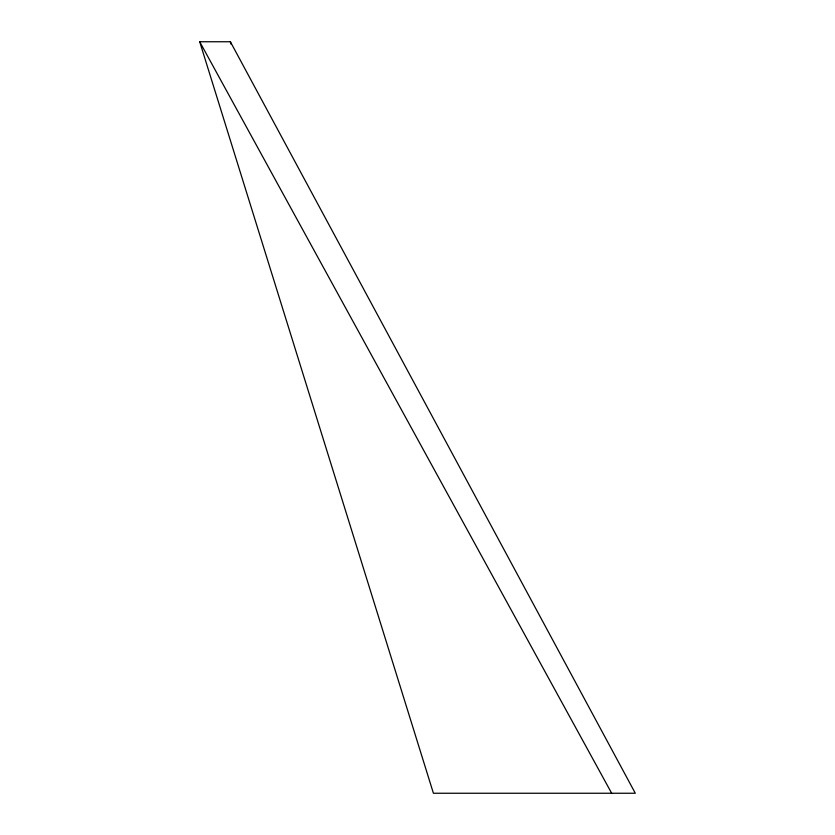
<?xml version="1.0" encoding="UTF-8"?>
<svg xmlns="http://www.w3.org/2000/svg" width="835" height="835" viewBox="0 0 835 835"><rect width="100%" height="100%" fill="white"/><g stroke="black" fill="none" stroke-linecap="round" stroke-linejoin="round"><path stroke-width="1.25" d="M199.701 41.75L230.376 41.75L635.299 793.25L433.417 793.25L199.701 41.75L611.669 793.25M230.376 41.75L231.086 44.255"/></g></svg>
